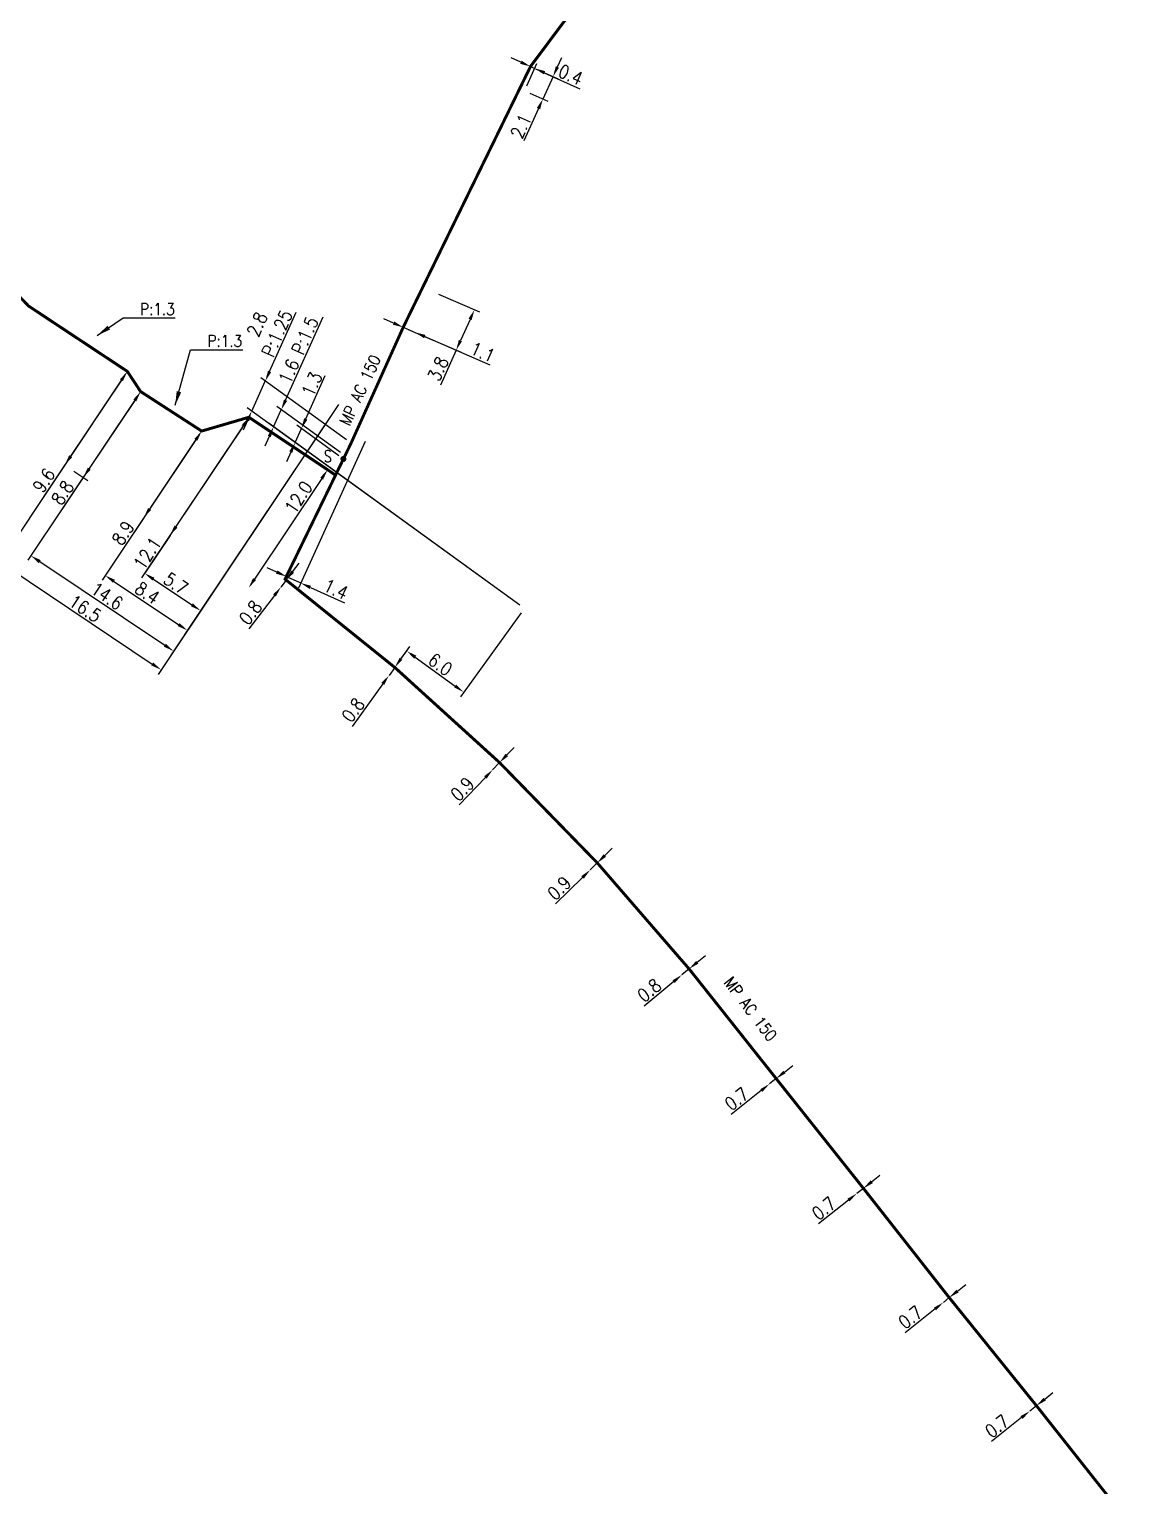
# Model space of a CAD drawing. Header units: millimetres. Extents: x 184000 to 185000, y 128000 to 129000.
# Drawn here: x 184242.6 to 184336.1, y 128758.9 to 128883.2 of the extents above; entities that cross this region are included whole.
import ezdxf
from ezdxf.enums import TextEntityAlignment as Align

# ---------------------------------------------------------------- set-up
doc = ezdxf.new("R2010")
doc.units = ezdxf.units.MM
doc.header["$PDMODE"] = 34
doc.layers.get('0').update_dxf_attribs({"linetype": 'CONTINUOUS'})
doc.layers.get('DEFPOINTS').update_dxf_attribs({"linetype": 'CONTINUOUS'})
doc.layers.add('G_120', color=4, linetype='CONTINUOUS')
doc.layers.add('G_300', color=7, linetype='CONTINUOUS')
doc.styles.add('G_ROMANS', font='ROMANS.SHX', dxfattribs={"width": 0.75})
doc.styles.get("Standard").update_dxf_attribs({"font": 'romans.shx', "width": 0.85})
doc.linetypes.add('G_typB_AP', pattern='A,5,-0.3,["o",Standard,S=1.5,R=0,X=0,Y=-0.5],-1.65', length=6.95)
doc.dimstyles.get("Standard").update_dxf_attribs({"dimtxt": 1.5, "dimasz": 1.2, "dimexe": 0.625, "dimexo": 0.625, "dimgap": 0.25, "dimtad": 1, "dimdec": 1, "dimzin": 0, "dimdsep": 46, "dimtxsty": 'Standard', "dimcen": -0.5, "dimadec": 0, "dimazin": 0, "dimtfac": 1, "dimtdec": 1, "dimtmove": 0, "dimatfit": 3, "dimfxl": 0, "dimtolj": 1, "dimtzin": 0, "dimarcsym": 0})

# ---------------------------------------------------------------- blocks, each defined once
blk = doc.blocks.new('G_300_11')
at = {"color": 0, "linetype": 'Continuous', "const_width": 0.248, "flags": 128}
blk.add_lwpolyline([(-0.13, 0, 1), (0.13, 0, 1)], format="xyb", close=True, dxfattribs=at)
at = {"linetype": 'Continuous', "style": 'G_ROMANS', "width": 0.75}
blk.add_attdef('S', text='', height=1, dxfattribs=at).set_placement((0, 1.35), align=Align.MIDDLE_CENTER)
at = {"color": 0, "linetype": 'Continuous', "width": 0.75, "flags": 3}
for tag, p in [('DEF_LEG', (0, -5)), ('DEF_COUP', (0, -7.5)), ('DEF_TYPE', (0, -10))]:
    blk.add_attdef(tag, text='', height=1.2, dxfattribs=at).set_placement(p, align=Align.MIDDLE)
blk = doc.blocks.new('*D40')
at = {"layer": 'DEFPOINTS', "color": 0, "linetype": 'Continuous', "transparency": 16777216}
for p in [(184306.35, 128793.68), (184305.78, 128793.23), (184305.78, 128793.23)]:
    blk.add_point(p, dxfattribs=at)
at = {"layer": 'G_120', "color": 0, "linetype": 'Continuous', "lineweight": -2, "transparency": 16777216}
for p, q in [((184307.06, 128794.24), (184307.76, 128794.8)), ((184306.35, 128793.68), (184305.78, 128793.23)), ((184305.08, 128792.67), (184302.52, 128790.62))]:
    blk.add_line(p, q, dxfattribs=at)
at = {"layer": 'G_120', "color": 0, "linetype": 'Continuous', "transparency": 16777216}
for points in [[(184306.96, 128794.36), (184307.15, 128794.13), (184306.35, 128793.68)], [(184304.99, 128792.78), (184305.17, 128792.55), (184305.78, 128793.23)]]:
    blk.add_solid(points, dxfattribs=at)
at = {"layer": 'G_120', "color": 0, "linetype": 'Continuous', "transparency": 16777216, "insert": (184302.98, 128791.95), "char_height": 1.125, "attachment_point": 5, "rotation": 38.5533}
blk.add_mtext('\\A1;0.7', dxfattribs=at)
blk = doc.blocks.new('*D41')
at = {"layer": 'DEFPOINTS', "color": 0, "linetype": 'Continuous', "transparency": 16777216}
for p in [(184298.3, 128802.53), (184298.3, 128802.53), (184298.92, 128803.04)]:
    blk.add_point(p, dxfattribs=at)
at = {"layer": 'G_120', "color": 0, "linetype": 'Continuous', "lineweight": -2, "transparency": 16777216}
for p, q in [((184299.62, 128803.61), (184300.31, 128804.18)), ((184297.61, 128801.96), (184295.08, 128799.87)), ((184298.92, 128803.04), (184298.3, 128802.53))]:
    blk.add_line(p, q, dxfattribs=at)
at = {"layer": 'G_120', "color": 0, "linetype": 'Continuous', "transparency": 16777216}
for points in [[(184299.52, 128803.72), (184299.71, 128803.49), (184298.92, 128803.04)], [(184297.51, 128802.07), (184297.7, 128801.84), (184298.3, 128802.53)]]:
    blk.add_solid(points, dxfattribs=at)
at = {"layer": 'G_120', "color": 0, "linetype": 'Continuous', "transparency": 16777216, "insert": (184295.52, 128801.21), "char_height": 1.125, "attachment_point": 5, "rotation": 39.4766}
blk.add_mtext('\\A1;0.8', dxfattribs=at)
blk = doc.blocks.new('*D42')
at = {"layer": 'DEFPOINTS', "color": 0, "linetype": 'Continuous', "transparency": 16777216}
for p in [(184313.22, 128783.88), (184313.22, 128783.88), (184313.79, 128784.32)]:
    blk.add_point(p, dxfattribs=at)
at = {"layer": 'G_120', "color": 0, "linetype": 'Continuous', "lineweight": -2, "transparency": 16777216}
for p, q in [((184314.49, 128784.88), (184315.2, 128785.44)), ((184312.52, 128783.32), (184309.95, 128781.28)), ((184313.79, 128784.32), (184313.22, 128783.88))]:
    blk.add_line(p, q, dxfattribs=at)
at = {"layer": 'G_120', "color": 0, "linetype": 'Continuous', "transparency": 16777216}
for points in [[(184314.4, 128785), (184314.59, 128784.76), (184313.79, 128784.32)], [(184312.42, 128783.43), (184312.61, 128783.2), (184313.22, 128783.88)]]:
    blk.add_solid(points, dxfattribs=at)
at = {"layer": 'G_120', "color": 0, "linetype": 'Continuous', "transparency": 16777216, "insert": (184310.41, 128782.61), "char_height": 1.125, "attachment_point": 5, "rotation": 38.3675}
blk.add_mtext('\\A1;0.7', dxfattribs=at)
blk = doc.blocks.new('*D43')
at = {"layer": 'DEFPOINTS', "color": 0, "linetype": 'Continuous', "transparency": 16777216}
for p in [(184321.11, 128775), (184320.61, 128774.59), (184320.61, 128774.59)]:
    blk.add_point(p, dxfattribs=at)
at = {"layer": 'G_120', "color": 0, "linetype": 'Continuous', "lineweight": -2, "transparency": 16777216}
for p, q in [((184321.82, 128775.56), (184322.52, 128776.12)), ((184321.11, 128775), (184320.61, 128774.59)), ((184319.9, 128774.03), (184317.34, 128771.99))]:
    blk.add_line(p, q, dxfattribs=at)
at = {"layer": 'G_120', "color": 0, "linetype": 'Continuous', "transparency": 16777216}
for points in [[(184321.72, 128775.68), (184321.91, 128775.44), (184321.11, 128775)], [(184319.81, 128774.15), (184319.99, 128773.92), (184320.61, 128774.59)]]:
    blk.add_solid(points, dxfattribs=at)
at = {"layer": 'G_120', "color": 0, "linetype": 'Continuous', "transparency": 16777216, "insert": (184317.8, 128773.32), "char_height": 1.125, "attachment_point": 5, "rotation": 38.53}
blk.add_mtext('\\A1;0.7', dxfattribs=at)
blk = doc.blocks.new('*D44')
at = {"layer": 'DEFPOINTS', "color": 0, "linetype": 'Continuous', "transparency": 16777216}
for p in [(184327.98, 128765.32), (184327.98, 128765.32), (184328.55, 128765.78)]:
    blk.add_point(p, dxfattribs=at)
at = {"layer": 'G_120', "color": 0, "linetype": 'Continuous', "lineweight": -2, "transparency": 16777216}
for p, q in [((184329.26, 128766.34), (184329.96, 128766.9)), ((184327.28, 128764.76), (184324.71, 128762.72)), ((184328.55, 128765.78), (184327.98, 128765.32))]:
    blk.add_line(p, q, dxfattribs=at)
at = {"layer": 'G_120', "color": 0, "linetype": 'Continuous', "transparency": 16777216}
for points in [[(184329.16, 128766.45), (184329.35, 128766.22), (184328.55, 128765.78)], [(184327.18, 128764.88), (184327.37, 128764.64), (184327.98, 128765.32)]]:
    blk.add_solid(points, dxfattribs=at)
at = {"layer": 'G_120', "color": 0, "linetype": 'Continuous', "transparency": 16777216, "insert": (184325.18, 128764.04), "char_height": 1.125, "attachment_point": 5, "rotation": 38.53}
blk.add_mtext('\\A1;0.7', dxfattribs=at)
blk = doc.blocks.new('*D78')
at = {"layer": 'DEFPOINTS', "color": 0, "linetype": 'Continuous', "transparency": 16777216}
for p in [(184269.26, 128851.56), (184261.37, 128850.1), (184257.25, 128833.6)]:
    blk.add_point(p, dxfattribs=at)
at = {"layer": 'G_120', "color": 0, "linetype": 'Continuous', "lineweight": -2, "transparency": 16777216}
for p, q in [((184269, 128851.18), (184256.99, 128833.21)), ((184261.11, 128849.71), (184252.22, 128836.4)), ((184253.22, 128836.28), (184256.5, 128834.1))]:
    blk.add_line(p, q, dxfattribs=at)
at = {"layer": 'G_120', "color": 0, "linetype": 'Continuous', "transparency": 16777216}
for points in [[(184253.31, 128836.41), (184253.14, 128836.16), (184252.48, 128836.79)], [(184256.58, 128834.22), (184256.42, 128833.97), (184257.25, 128833.6)]]:
    blk.add_solid(points, dxfattribs=at)
at = {"layer": 'G_120', "color": 0, "linetype": 'Continuous', "transparency": 16777216, "insert": (184255.14, 128835.91), "char_height": 1.125, "attachment_point": 5, "rotation": 326.2437}
blk.add_mtext('\\A1;5.7', dxfattribs=at)
blk = doc.blocks.new('*D79')
at = {"layer": 'DEFPOINTS', "color": 0, "linetype": 'Continuous', "transparency": 16777216}
for p in [(184252.13, 128852.29), (184269.26, 128851.56), (184254.94, 128830.15)]:
    blk.add_point(p, dxfattribs=at)
at = {"layer": 'G_120', "color": 0, "linetype": 'Continuous', "lineweight": -2, "transparency": 16777216}
for p, q in [((184251.87, 128851.9), (184242.51, 128837.9)), ((184269, 128851.18), (184254.68, 128829.76)), ((184243.52, 128837.79), (184254.2, 128830.65))]:
    blk.add_line(p, q, dxfattribs=at)
at = {"layer": 'G_120', "color": 0, "linetype": 'Continuous', "transparency": 16777216}
for points in [[(184243.61, 128837.91), (184243.44, 128837.66), (184242.77, 128838.29)], [(184254.28, 128830.78), (184254.11, 128830.53), (184254.94, 128830.15)]]:
    blk.add_solid(points, dxfattribs=at)
at = {"layer": 'G_120', "color": 0, "linetype": 'Continuous', "transparency": 16777216, "insert": (184249.26, 128834.85), "char_height": 1.125, "attachment_point": 5, "rotation": 326.2437}
blk.add_mtext('\\A1;14.6', dxfattribs=at)
blk = doc.blocks.new('*D80')
at = {"layer": 'DEFPOINTS', "color": 0, "linetype": 'Continuous', "transparency": 16777216}
for p in [(184269.26, 128851.56), (184257.34, 128848.92), (184256.12, 128831.91)]:
    blk.add_point(p, dxfattribs=at)
at = {"layer": 'G_120', "color": 0, "linetype": 'Continuous', "lineweight": -2, "transparency": 16777216}
for p, q in [((184269, 128851.18), (184255.86, 128831.52)), ((184257.08, 128848.53), (184248.85, 128836.21)), ((184249.85, 128836.1), (184255.37, 128832.41))]:
    blk.add_line(p, q, dxfattribs=at)
at = {"layer": 'G_120', "color": 0, "linetype": 'Continuous', "transparency": 16777216}
for points in [[(184249.94, 128836.23), (184249.77, 128835.98), (184249.11, 128836.6)], [(184255.46, 128832.54), (184255.29, 128832.29), (184256.12, 128831.91)]]:
    blk.add_solid(points, dxfattribs=at)
at = {"layer": 'G_120', "color": 0, "linetype": 'Continuous', "transparency": 16777216, "insert": (184252.69, 128835.11), "char_height": 1.125, "attachment_point": 5, "rotation": 326.2437}
blk.add_mtext('\\A1;8.4', dxfattribs=at)
blk = doc.blocks.new('*D81')
at = {"layer": 'DEFPOINTS', "color": 0, "linetype": 'Continuous', "transparency": 16777216}
for p in [(184251, 128854.01), (184269.26, 128851.56), (184253.88, 128828.55)]:
    blk.add_point(p, dxfattribs=at)
at = {"layer": 'G_120', "color": 0, "linetype": 'Continuous', "lineweight": -2, "transparency": 16777216}
for p, q in [((184250.74, 128853.62), (184239.87, 128837.35)), ((184269, 128851.18), (184253.62, 128828.16)), ((184240.88, 128837.24), (184253.13, 128829.05))]:
    blk.add_line(p, q, dxfattribs=at)
at = {"layer": 'G_120', "color": 0, "linetype": 'Continuous', "transparency": 16777216}
for points in [[(184240.96, 128837.37), (184240.79, 128837.12), (184240.13, 128837.74)], [(184253.21, 128829.18), (184253.04, 128828.93), (184253.88, 128828.55)]]:
    blk.add_solid(points, dxfattribs=at)
at = {"layer": 'G_120', "color": 0, "linetype": 'Continuous', "transparency": 16777216, "insert": (184247.4, 128833.78), "char_height": 1.125, "attachment_point": 5, "rotation": 326.2437}
blk.add_mtext('\\A1;16.5', dxfattribs=at)
blk = doc.blocks.new('*D82')
at = {"layer": 'DEFPOINTS', "color": 0, "linetype": 'Continuous', "transparency": 16777216}
for p in [(184261.37, 128850.1), (184254.64, 128840.02), (184254.64, 128840.02)]:
    blk.add_point(p, dxfattribs=at)
at = {"layer": 'G_120', "color": 0, "linetype": 'Continuous', "lineweight": -2, "transparency": 16777216}
for p, q in [((184260.87, 128849.35), (184255.14, 128840.77)), ((184254.64, 128840.02), (184252.54, 128836.88))]:
    blk.add_line(p, q, dxfattribs=at)
at = {"layer": 'G_120', "color": 0, "linetype": 'Continuous', "transparency": 16777216}
for points in [[(184260.75, 128849.43), (184261, 128849.27), (184261.37, 128850.1)], [(184255.02, 128840.86), (184255.27, 128840.69), (184254.64, 128840.02)]]:
    blk.add_solid(points, dxfattribs=at)
at = {"layer": 'G_120', "color": 0, "linetype": 'Continuous', "transparency": 16777216, "insert": (184252.72, 128838.5), "char_height": 1.125, "attachment_point": 5, "rotation": 56.2437}
blk.add_mtext('\\A1;12.1', dxfattribs=at)
blk = doc.blocks.new('*D83')
at = {"layer": 'DEFPOINTS', "color": 0, "linetype": 'Continuous', "transparency": 16777216}
for p in [(184257.34, 128848.92), (184252.4, 128841.52), (184252.4, 128841.52)]:
    blk.add_point(p, dxfattribs=at)
at = {"layer": 'G_120', "color": 0, "linetype": 'Continuous', "lineweight": -2, "transparency": 16777216}
for p, q in [((184256.84, 128848.18), (184252.9, 128842.27)), ((184252.4, 128841.52), (184250.6, 128838.84))]:
    blk.add_line(p, q, dxfattribs=at)
at = {"layer": 'G_120', "color": 0, "linetype": 'Continuous', "transparency": 16777216}
for points in [[(184256.72, 128848.26), (184256.97, 128848.09), (184257.34, 128848.92)], [(184252.77, 128842.36), (184253.02, 128842.19), (184252.4, 128841.52)]]:
    blk.add_solid(points, dxfattribs=at)
at = {"layer": 'G_120', "color": 0, "linetype": 'Continuous', "transparency": 16777216, "insert": (184250.63, 128840.22), "char_height": 1.125, "attachment_point": 5, "rotation": 56.2437}
blk.add_mtext('\\A1;8.9', dxfattribs=at)
blk = doc.blocks.new('*D84')
at = {"layer": 'DEFPOINTS', "color": 0, "linetype": 'Continuous', "transparency": 16777216}
for p in [(184252.13, 128852.29), (184246.05, 128845.77), (184247.24, 128844.97)]:
    blk.add_point(p, dxfattribs=at)
at = {"layer": 'G_120', "color": 0, "linetype": 'Continuous', "lineweight": -2, "transparency": 16777216}
for p, q in [((184251.63, 128851.54), (184247.74, 128845.72)), ((184246.44, 128845.5), (184247.63, 128844.71)), ((184247.24, 128844.97), (184245.42, 128842.24))]:
    blk.add_line(p, q, dxfattribs=at)
at = {"layer": 'G_120', "color": 0, "linetype": 'Continuous', "transparency": 16777216}
for points in [[(184251.51, 128851.62), (184251.76, 128851.45), (184252.13, 128852.29)], [(184247.62, 128845.8), (184247.87, 128845.63), (184247.24, 128844.97)]]:
    blk.add_solid(points, dxfattribs=at)
at = {"layer": 'G_120', "color": 0, "linetype": 'Continuous', "transparency": 16777216, "insert": (184245.46, 128843.65), "char_height": 1.125, "attachment_point": 5, "rotation": 56.2437}
blk.add_mtext('\\A1;8.8', dxfattribs=at)
blk = doc.blocks.new('*D85')
at = {"layer": 'DEFPOINTS', "color": 0, "linetype": 'Continuous', "transparency": 16777216}
for p in [(184251, 128854.01), (184245.66, 128846.03), (184245.66, 128846.03)]:
    blk.add_point(p, dxfattribs=at)
at = {"layer": 'G_120', "color": 0, "linetype": 'Continuous', "lineweight": -2, "transparency": 16777216}
for p, q in [((184250.5, 128853.26), (184246.16, 128846.77)), ((184245.66, 128846.03), (184243.84, 128843.3))]:
    blk.add_line(p, q, dxfattribs=at)
at = {"layer": 'G_120', "color": 0, "linetype": 'Continuous', "transparency": 16777216}
for points in [[(184250.37, 128853.34), (184250.62, 128853.18), (184251, 128854.01)], [(184246.04, 128846.86), (184246.29, 128846.69), (184245.66, 128846.03)]]:
    blk.add_solid(points, dxfattribs=at)
at = {"layer": 'G_120', "color": 0, "linetype": 'Continuous', "transparency": 16777216, "insert": (184243.88, 128844.71), "char_height": 1.125, "attachment_point": 5, "rotation": 56.2437}
blk.add_mtext('\\A1;9.6', dxfattribs=at)
blk = doc.blocks.new('*D86')
at = {"layer": 'DEFPOINTS', "color": 0, "linetype": 'Continuous', "transparency": 16777216}
for p in [(184268.08, 128845.62), (184261.35, 128835.54), (184261.35, 128835.54)]:
    blk.add_point(p, dxfattribs=at)
at = {"layer": 'G_120', "color": 0, "linetype": 'Continuous', "lineweight": -2, "transparency": 16777216}
blk.add_line((184267.58, 128844.87), (184261.85, 128836.29), dxfattribs=at)
at = {"layer": 'G_120', "color": 0, "linetype": 'Continuous', "transparency": 16777216}
for points in [[(184267.45, 128844.95), (184267.7, 128844.78), (184268.08, 128845.62)], [(184261.72, 128836.38), (184261.97, 128836.21), (184261.35, 128835.54)]]:
    blk.add_solid(points, dxfattribs=at)
at = {"layer": 'G_120', "color": 0, "linetype": 'Continuous', "transparency": 16777216, "insert": (184265.61, 128843.27), "char_height": 1.125, "attachment_point": 5, "rotation": 56.2437}
blk.add_mtext('\\A1;12.0', dxfattribs=at)
blk = doc.blocks.new('*D101')
at = {"layer": 'DEFPOINTS', "color": 0, "linetype": 'Continuous', "transparency": 16777216}
for p in [(184285.39, 128880.02), (184284.89, 128877.94), (184286.44, 128877.24)]:
    blk.add_point(p, dxfattribs=at)
at = {"layer": 'G_120', "color": 0, "linetype": 'Continuous', "lineweight": -2, "transparency": 16777216}
for p, q in [((184287.68, 128879.98), (184288.06, 128880.8)), ((184285.82, 128879.83), (184287.74, 128878.96)), ((184287.31, 128879.16), (184286.44, 128877.24)), ((184285.32, 128877.75), (184286.87, 128877.05)), ((184286.07, 128876.43), (184284.82, 128873.67))]:
    blk.add_line(p, q, dxfattribs=at)
at = {"layer": 'G_120', "color": 0, "linetype": 'Continuous', "transparency": 16777216}
for points in [[(184287.55, 128880.04), (184287.82, 128879.91), (184287.31, 128879.16)], [(184285.93, 128876.49), (184286.21, 128876.36), (184286.44, 128877.24)]]:
    blk.add_solid(points, dxfattribs=at)
at = {"layer": 'G_120', "color": 0, "linetype": 'Continuous', "transparency": 16777216, "insert": (184284.57, 128874.93), "char_height": 1.125, "attachment_point": 5, "rotation": 65.5759}
blk.add_mtext('\\A1;2.1', dxfattribs=at)
blk = doc.blocks.new('*D157')
at = {"layer": 'DEFPOINTS', "color": 0, "linetype": 'Continuous', "transparency": 16777216}
for p in [(184285.39, 128880.02), (184285.75, 128879.86), (184284.89, 128877.94)]:
    blk.add_point(p, dxfattribs=at)
at = {"layer": 'G_120', "color": 0, "linetype": 'Continuous', "lineweight": -2, "transparency": 16777216}
for p, q in [((184284.57, 128880.39), (184283.75, 128880.76)), ((184285.08, 128878.37), (184285.94, 128880.29)), ((184285.39, 128880.02), (184285.75, 128879.86)), ((184286.57, 128879.49), (184289.61, 128878.12))]:
    blk.add_line(p, q, dxfattribs=at)
at = {"layer": 'G_120', "color": 0, "linetype": 'Continuous', "transparency": 16777216}
for points in [[(184284.63, 128880.52), (184284.51, 128880.25), (184285.39, 128880.02)], [(184286.63, 128879.63), (184286.51, 128879.35), (184285.75, 128879.86)]]:
    blk.add_solid(points, dxfattribs=at)
at = {"layer": 'G_120', "color": 0, "linetype": 'Continuous', "transparency": 16777216, "insert": (184288.81, 128879.31), "char_height": 1.125, "attachment_point": 5, "rotation": 335.8152}
blk.add_mtext('\\A1;0.4', dxfattribs=at)
blk = doc.blocks.new('*D158')
at = {"layer": 'DEFPOINTS', "color": 0, "linetype": 'Continuous', "transparency": 16777216}
for p in [(184277.11, 128860.78), (184280.61, 128859.27), (184274.53, 128857.77)]:
    blk.add_point(p, dxfattribs=at)
at = {"layer": 'G_120', "color": 0, "linetype": 'Continuous', "lineweight": -2, "transparency": 16777216}
for p, q in [((184277.54, 128860.59), (184281.04, 128859.08)), ((184280.23, 128858.45), (184279.42, 128856.64)), ((184274.96, 128857.59), (184279.48, 128855.64)), ((184279.05, 128855.82), (184277.7, 128852.83))]:
    blk.add_line(p, q, dxfattribs=at)
at = {"layer": 'G_120', "color": 0, "linetype": 'Continuous', "transparency": 16777216}
for points in [[(184280.1, 128858.51), (184280.37, 128858.39), (184280.61, 128859.27)], [(184279.28, 128856.7), (184279.55, 128856.58), (184279.05, 128855.82)]]:
    blk.add_solid(points, dxfattribs=at)
at = {"layer": 'G_120', "color": 0, "linetype": 'Continuous', "transparency": 16777216, "insert": (184277.5, 128854.23), "char_height": 1.125, "attachment_point": 5, "rotation": 65.6599}
blk.add_mtext('\\A1;3.8', dxfattribs=at)
blk = doc.blocks.new('*D159')
at = {"layer": 'DEFPOINTS', "color": 0, "linetype": 'Continuous', "transparency": 16777216}
for p in [(184263.47, 128849.28), (184269.56, 128846.81), (184284.87, 128833.8)]:
    blk.add_point(p, dxfattribs=at)
at = {"layer": 'G_120', "color": 0, "linetype": 'Continuous', "lineweight": -2, "transparency": 16777216}
for p, q in [((184264.5, 128851.56), (184267.7, 128858.66)), ((184263.47, 128849.28), (184264.13, 128850.74)), ((184269.17, 128847.09), (184263.74, 128851.02)), ((184284.48, 128834.08), (184263.09, 128849.56)), ((184263.11, 128848.46), (184262.74, 128847.64))]:
    blk.add_line(p, q, dxfattribs=at)
at = {"layer": 'G_120', "color": 0, "linetype": 'Continuous', "transparency": 16777216}
for points in [[(184264.36, 128851.62), (184264.64, 128851.5), (184264.13, 128850.74)], [(184262.97, 128848.52), (184263.24, 128848.4), (184263.47, 128849.28)]]:
    blk.add_solid(points, dxfattribs=at)
at = {"layer": 'G_120', "color": 0, "linetype": 'Continuous', "transparency": 16777216, "insert": (184265.6, 128855.83), "char_height": 1.125, "attachment_point": 5, "rotation": 65.7771}
blk.add_mtext('\\A1;1.6 P:1.5', dxfattribs=at)
blk = doc.blocks.new('*D160')
at = {"layer": 'DEFPOINTS', "color": 0, "linetype": 'Continuous', "transparency": 16777216}
for p in [(184274.53, 128857.77), (184275.54, 128857.34), (184275.54, 128857.34)]:
    blk.add_point(p, dxfattribs=at)
at = {"layer": 'G_120', "color": 0, "linetype": 'Continuous', "lineweight": -2, "transparency": 16777216}
for p, q in [((184273.71, 128858.13), (184272.88, 128858.49)), ((184274.53, 128857.77), (184275.54, 128857.34)), ((184276.37, 128856.98), (184281.93, 128854.57))]:
    blk.add_line(p, q, dxfattribs=at)
at = {"layer": 'G_120', "color": 0, "linetype": 'Continuous', "transparency": 16777216}
for points in [[(184273.77, 128858.27), (184273.65, 128857.99), (184274.53, 128857.77)], [(184276.43, 128857.12), (184276.31, 128856.84), (184275.54, 128857.34)]]:
    blk.add_solid(points, dxfattribs=at)
at = {"layer": 'G_120', "color": 0, "linetype": 'Continuous', "transparency": 16777216, "insert": (184281.32, 128855.65), "char_height": 1.125, "attachment_point": 5, "rotation": 336.6058}
blk.add_mtext('\\A1;1.1', dxfattribs=at)
blk = doc.blocks.new('*D161')
at = {"layer": 'DEFPOINTS', "color": 0, "linetype": 'Continuous', "transparency": 16777216}
for p in [(184265.32, 128847.95), (184269.43, 128846.54), (184284.87, 128833.8)]:
    blk.add_point(p, dxfattribs=at)
at = {"layer": 'G_300', "color": 0, "linetype": 'Continuous', "lineweight": -2, "transparency": 16777216}
for p, q in [((184266.22, 128849.96), (184267.88, 128853.65)), ((184269.04, 128846.82), (184265.46, 128849.42)), ((184284.48, 128834.08), (184264.93, 128848.23)), ((184265.32, 128847.95), (184265.85, 128849.14)), ((184264.95, 128847.13), (184264.58, 128846.31))]:
    blk.add_line(p, q, dxfattribs=at)
at = {"layer": 'G_300', "color": 0, "linetype": 'Continuous', "transparency": 16777216}
for points in [[(184266.08, 128850.02), (184266.36, 128849.89), (184265.85, 128849.14)], [(184264.81, 128847.19), (184265.08, 128847.07), (184265.32, 128847.95)]]:
    blk.add_solid(points, dxfattribs=at)
at = {"layer": 'G_300', "color": 0, "linetype": 'Continuous', "transparency": 16777216, "insert": (184266.74, 128852.93), "char_height": 1.125, "attachment_point": 5, "rotation": 65.7771}
blk.add_mtext('\\A1;1.3', dxfattribs=at)
blk = doc.blocks.new('*D162')
at = {"layer": 'DEFPOINTS', "color": 0, "linetype": 'Continuous', "transparency": 16777216}
for p in [(184284.87, 128833.8), (184273.81, 128828.76), (184279.69, 128826.64)]:
    blk.add_point(p, dxfattribs=at)
at = {"layer": 'G_120', "color": 0, "linetype": 'Continuous', "lineweight": -2, "transparency": 16777216}
for p, q in [((184284.59, 128833.42), (184279.42, 128826.26)), ((184274.09, 128829.14), (184275.11, 128830.54)), ((184275.56, 128829.63), (184278.96, 128827.17))]:
    blk.add_line(p, q, dxfattribs=at)
at = {"layer": 'G_120', "color": 0, "linetype": 'Continuous', "transparency": 16777216}
for points in [[(184275.65, 128829.76), (184275.47, 128829.51), (184274.83, 128830.16)], [(184279.05, 128827.29), (184278.87, 128827.05), (184279.69, 128826.64)]]:
    blk.add_solid(points, dxfattribs=at)
at = {"layer": 'G_120', "color": 0, "linetype": 'Continuous', "transparency": 16777216, "insert": (184277.7, 128829.01), "char_height": 1.125, "attachment_point": 5, "rotation": 324.1038}
blk.add_mtext('\\A1;6.0', dxfattribs=at)
blk = doc.blocks.new('*D163')
at = {"layer": 'DEFPOINTS', "color": 0, "linetype": 'Continuous', "transparency": 16777216}
for p in [(184261.61, 128850.63), (184270.08, 128847.88), (184284.87, 128833.8)]:
    blk.add_point(p, dxfattribs=at)
at = {"layer": 'G_120', "color": 0, "linetype": 'Continuous', "lineweight": -2, "transparency": 16777216}
for p, q in [((184263.13, 128854), (184265.41, 128859.07)), ((184261.61, 128850.63), (184262.76, 128853.18)), ((184269.7, 128848.17), (184262.38, 128853.46)), ((184284.48, 128834.08), (184261.23, 128850.91)), ((184261.24, 128849.81), (184260.88, 128848.99))]:
    blk.add_line(p, q, dxfattribs=at)
at = {"layer": 'G_120', "color": 0, "linetype": 'Continuous', "transparency": 16777216}
for points in [[(184263, 128854.07), (184263.27, 128853.94), (184262.76, 128853.18)], [(184261.11, 128849.87), (184261.38, 128849.75), (184261.61, 128850.63)]]:
    blk.add_solid(points, dxfattribs=at)
at = {"layer": 'G_120', "color": 0, "linetype": 'Continuous', "transparency": 16777216, "insert": (184262.92, 128857.64), "char_height": 1.125, "attachment_point": 5, "rotation": 65.7771}
blk.add_mtext('\\A1;2.8\\PP:1.25', dxfattribs=at)
blk = doc.blocks.new('*D164')
at = {"layer": 'DEFPOINTS', "color": 0, "linetype": 'Continuous', "transparency": 16777216}
for p in [(184264.1, 128835.61), (184264.1, 128835.61), (184264.55, 128836.21)]:
    blk.add_point(p, dxfattribs=at)
at = {"layer": 'G_120', "color": 0, "linetype": 'Continuous', "lineweight": -2, "transparency": 16777216}
for p, q in [((184265.1, 128836.92), (184265.65, 128837.64)), ((184264.55, 128836.21), (184264.1, 128835.61)), ((184263.55, 128834.9), (184261.37, 128832.04))]:
    blk.add_line(p, q, dxfattribs=at)
at = {"layer": 'G_120', "color": 0, "linetype": 'Continuous', "transparency": 16777216}
for points in [[(184264.98, 128837.02), (184265.22, 128836.83), (184264.55, 128836.21)], [(184263.43, 128834.99), (184263.67, 128834.81), (184264.1, 128835.61)]]:
    blk.add_solid(points, dxfattribs=at)
at = {"layer": 'G_120', "color": 0, "linetype": 'Continuous', "transparency": 16777216, "insert": (184261.5, 128833.44), "char_height": 1.125, "attachment_point": 5, "rotation": 52.6515}
blk.add_mtext('\\A1;0.8', dxfattribs=at)
blk = doc.blocks.new('*D165')
at = {"layer": 'DEFPOINTS', "color": 0, "linetype": 'Continuous', "transparency": 16777216}
for p in [(184273.32, 128828.08), (184273.32, 128828.08), (184273.81, 128828.76)]:
    blk.add_point(p, dxfattribs=at)
at = {"layer": 'G_120', "color": 0, "linetype": 'Continuous', "lineweight": -2, "transparency": 16777216}
for p, q in [((184274.34, 128829.49), (184274.87, 128830.21)), ((184273.81, 128828.76), (184273.32, 128828.08)), ((184272.79, 128827.35), (184270.17, 128823.73))]:
    blk.add_line(p, q, dxfattribs=at)
at = {"layer": 'G_120', "color": 0, "linetype": 'Continuous', "transparency": 16777216}
for points in [[(184274.22, 128829.57), (184274.46, 128829.4), (184273.81, 128828.76)], [(184272.67, 128827.44), (184272.91, 128827.26), (184273.32, 128828.08)]]:
    blk.add_solid(points, dxfattribs=at)
at = {"layer": 'G_120', "color": 0, "linetype": 'Continuous', "transparency": 16777216, "insert": (184270.26, 128825.13), "char_height": 1.125, "attachment_point": 5, "rotation": 54.1038}
blk.add_mtext('\\A1;0.8', dxfattribs=at)
blk = doc.blocks.new('*D166')
at = {"layer": 'DEFPOINTS', "color": 0, "linetype": 'Continuous', "transparency": 16777216}
for p in [(184271.49, 128848.46), (184264.56, 128836.52), (184265.79, 128835.96)]:
    blk.add_point(p, dxfattribs=at)
at = {"layer": 'G_120', "color": 0, "linetype": 'Continuous', "lineweight": -2, "transparency": 16777216}
for p, q in [((184271.3, 128848.03), (184265.6, 128835.53)), ((184263.74, 128836.89), (184262.93, 128837.26)), ((184264.56, 128836.52), (184265.79, 128835.96)), ((184266.61, 128835.58), (184269.51, 128834.26))]:
    blk.add_line(p, q, dxfattribs=at)
at = {"layer": 'G_120', "color": 0, "linetype": 'Continuous', "transparency": 16777216}
for points in [[(184263.81, 128837.03), (184263.68, 128836.75), (184264.56, 128836.52)], [(184266.67, 128835.72), (184266.55, 128835.45), (184265.79, 128835.96)]]:
    blk.add_solid(points, dxfattribs=at)
at = {"layer": 'G_120', "color": 0, "linetype": 'Continuous', "transparency": 16777216, "insert": (184268.78, 128835.42), "char_height": 1.125, "attachment_point": 5, "rotation": 335.4842}
blk.add_mtext('\\A1;1.4', dxfattribs=at)
blk = doc.blocks.new('*D167')
at = {"layer": 'DEFPOINTS', "color": 0, "linetype": 'Continuous', "transparency": 16777216}
for p in [(184291.09, 128812.08), (184290.48, 128811.48), (184290.48, 128811.48)]:
    blk.add_point(p, dxfattribs=at)
at = {"layer": 'G_120', "color": 0, "linetype": 'Continuous', "lineweight": -2, "transparency": 16777216}
for p, q in [((184291.73, 128812.71), (184292.37, 128813.34)), ((184291.09, 128812.08), (184290.48, 128811.48)), ((184289.84, 128810.85), (184287.53, 128808.59))]:
    blk.add_line(p, q, dxfattribs=at)
at = {"layer": 'G_120', "color": 0, "linetype": 'Continuous', "transparency": 16777216}
for points in [[(184291.62, 128812.82), (184291.83, 128812.6), (184291.09, 128812.08)], [(184289.73, 128810.96), (184289.94, 128810.74), (184290.48, 128811.48)]]:
    blk.add_solid(points, dxfattribs=at)
at = {"layer": 'G_120', "color": 0, "linetype": 'Continuous', "transparency": 16777216, "insert": (184287.84, 128809.94), "char_height": 1.125, "attachment_point": 5, "rotation": 44.4941}
blk.add_mtext('\\A1;0.9', dxfattribs=at)
blk = doc.blocks.new('*D168')
at = {"layer": 'DEFPOINTS', "color": 0, "linetype": 'Continuous', "transparency": 16777216}
for p in [(184282.75, 128820.64), (184282.16, 128820.02), (184282.16, 128820.02)]:
    blk.add_point(p, dxfattribs=at)
at = {"layer": 'G_120', "color": 0, "linetype": 'Continuous', "lineweight": -2, "transparency": 16777216}
for p, q in [((184283.37, 128821.29), (184283.99, 128821.94)), ((184282.75, 128820.64), (184282.16, 128820.02)), ((184281.54, 128819.37), (184279.31, 128817.03))]:
    blk.add_line(p, q, dxfattribs=at)
at = {"layer": 'G_120', "color": 0, "linetype": 'Continuous', "transparency": 16777216}
for points in [[(184283.26, 128821.39), (184283.48, 128821.18), (184282.75, 128820.64)], [(184281.43, 128819.47), (184281.65, 128819.27), (184282.16, 128820.02)]]:
    blk.add_solid(points, dxfattribs=at)
at = {"layer": 'G_120', "color": 0, "linetype": 'Continuous', "transparency": 16777216, "insert": (184279.57, 128818.39), "char_height": 1.125, "attachment_point": 5, "rotation": 46.3204}
blk.add_mtext('\\A1;0.9', dxfattribs=at)

msp = doc.modelspace()

# ---------------------------------------------------------------- linework, layer by layer
at = {"layer": 'G_120', "linetype": 'G_typB_AP', "const_width": 0.25}
for points in [[(184335.97, 128756.4), (184328.55, 128765.78), (184321.11, 128775), (184313.79, 128784.32), (184306.35, 128793.68), (184298.92, 128803.04), (184291.09, 128812.08), (184282.75, 128820.64), (184273.81, 128828.76), (184264.55, 128836.21), (184264.45, 128836.29), (184268.76, 128845.16), (184269.43, 128846.54), (184269.56, 128846.81), (184270.08, 128847.88), (184270.08, 128847.88), (184270.08, 128847.88), (184274.53, 128857.77), (184285.39, 128880.02), (184292.52, 128889.57)], [(184268.76, 128845.16), (184268.08, 128845.62), (184261.37, 128850.1), (184257.34, 128848.92), (184252.13, 128852.29), (184251, 128854.01), (184242.57, 128859.59), (184238.01, 128864.36), (184230.34, 128866.78), (184202.21, 128878.56)]]:
    msp.add_lwpolyline(points, dxfattribs=at)

# ---------------------------------------------------------------- block references
at = {"layer": 'G_300', "ltscale": 0.5}
ref = msp.add_blockref('G_300_11', (184269.43, 128846.54), dxfattribs=dict(at, rotation=80.1891275154398))
ref.add_attrib('S', 'S', dxfattribs={"layer": '0', "linetype": 'Continuous', "height": 1, "style": 'G_ROMANS', "width": 0.75}).set_placement((184268.1, 128846.77), align=Align.MIDDLE_CENTER)

# ---------------------------------------------------------------- texts
at = {"layer": 'G_120', "linetype": 'Continuous', "width": 0.85}
for rotation, p in [(64.9346, (184270.85, 128852.41)), (307.3782, (184304.16, 128799.62))]:
    msp.add_text('MP AC 150', height=1, rotation=rotation, dxfattribs=at).set_placement(p, align=Align.MIDDLE)
at = {"layer": 'G_120', "linetype": 'Continuous', "char_height": 1, "attachment_point": 4}
for insert in [(184252.09, 128859.32), (184257.84, 128856.61)]:
    msp.add_mtext('P:1.3', dxfattribs=dict(at, insert=insert))

# ---------------------------------------------------------------- dimensions: what is measured, and where the dimension line sits
at = {"layer": 'G_120', "linetype": 'Continuous'}
for base, p1, p2, angle, override, picture, middle in [((184286.44, 128877.24), (184285.39, 128880.02), (184284.89, 128877.94), 65.5759, {"dimscale": 0.75}, '*D101', (184285.25, 128874.62)), ((184285.75, 128879.86), (184285.39, 128880.02), (184284.89, 128877.94), 155.8152, {"dimscale": 0.75, "dimatfit": 0}, '*D157', (184288.5, 128878.62)), ((184280.61, 128859.27), (184274.53, 128857.77), (184277.11, 128860.78), 245.6599, {"dimscale": 0.75}, '*D158', (184278.19, 128853.92)), ((184275.54, 128857.34), (184274.53, 128857.77), (184275.54, 128857.34), 156.6058, {"dimscale": 0.75, "dimatfit": 0}, '*D160', (184281.03, 128854.96)), ((184253.88, 128828.55), (184251, 128854.01), (184269.26, 128851.56), 146.2437, {"dimscale": 0.75}, '*D81', (184246.99, 128833.16)), ((184245.66, 128846.03), (184251, 128854.01), (184245.66, 128846.03), 56.2437, {"dimscale": 0.75}, '*D85', (184244.5, 128844.29)), ((184254.94, 128830.15), (184252.13, 128852.29), (184269.26, 128851.56), 146.2437, {"dimscale": 0.75}, '*D79', (184248.84, 128834.23)), ((184247.24, 128844.97), (184252.13, 128852.29), (184246.05, 128845.77), 56.2437, {"dimscale": 0.75}, '*D84', (184246.08, 128843.23)), ((184256.12, 128831.91), (184257.34, 128848.92), (184269.26, 128851.56), 146.2437, {"dimscale": 0.75}, '*D80', (184252.27, 128834.49)), ((184257.25, 128833.6), (184261.37, 128850.1), (184269.26, 128851.56), 146.2437, {"dimscale": 0.75}, '*D78', (184254.72, 128835.28)), ((184254.64, 128840.02), (184261.37, 128850.1), (184254.64, 128840.02), 56.2437, {"dimscale": 0.75}, '*D82', (184253.34, 128838.08)), ((184252.4, 128841.52), (184257.34, 128848.92), (184252.4, 128841.52), 56.2437, {"dimscale": 0.75}, '*D83', (184251.25, 128839.81)), ((184265.79, 128835.96), (184264.56, 128836.52), (184271.49, 128848.46), 155.4842, {"dimscale": 0.75, "dimatfit": 0}, '*D166', (184268.47, 128834.73)), ((184264.1, 128835.61), (184264.55, 128836.21), (184264.1, 128835.61), 52.6515, {"dimscale": 0.75, "dimatfit": 0}, '*D164', (184262.09, 128832.98)), ((184273.32, 128828.08), (184273.81, 128828.76), (184273.32, 128828.08), 54.1038, {"dimscale": 0.75, "dimatfit": 0}, '*D165', (184270.87, 128824.69)), ((184282.16, 128820.02), (184282.75, 128820.64), (184282.16, 128820.02), 46.3204, {"dimscale": 0.75, "dimlfac": 1, "dimlunit": 2, "dimatfit": 0}, '*D168', (184280.11, 128817.88)), ((184290.4792, 128811.4827), (184291.0855, 128812.0784), (184290.4792, 128811.4827), 44.4941, {"dimscale": 0.75, "dimlfac": 1, "dimlunit": 2, "dimatfit": 0}, '*D167', (184288.3631, 128809.4036)), ((184298.3, 128802.53), (184298.92, 128803.04), (184298.3, 128802.53), 39.4766, {"dimscale": 0.75, "dimlfac": 1, "dimlunit": 2, "dimatfit": 0}, '*D41', (184296, 128800.63)), ((184305.78, 128793.23), (184306.35, 128793.68), (184305.78, 128793.23), 38.5533, {"dimscale": 0.75, "dimlfac": 1, "dimlunit": 2, "dimatfit": 0}, '*D40', (184303.45, 128791.37)), ((184313.22, 128783.88), (184313.79, 128784.32), (184313.22, 128783.88), 38.3675, {"dimscale": 0.75, "dimlfac": 1, "dimlunit": 2, "dimatfit": 0}, '*D42', (184310.88, 128782.02)), ((184320.61, 128774.59), (184321.11, 128775), (184320.61, 128774.59), 38.53, {"dimscale": 0.75, "dimlfac": 1, "dimlunit": 2, "dimatfit": 0}, '*D43', (184318.27, 128772.73)), ((184327.98, 128765.32), (184328.55, 128765.78), (184327.98, 128765.32), 38.53, {"dimscale": 0.75, "dimlfac": 1, "dimlunit": 2, "dimatfit": 0}, '*D44', (184325.64, 128763.46))]:
    dim = msp.add_linear_dim(base=base, p1=p1, p2=p2, angle=angle, dimstyle='Standard', override=override, dxfattribs=at)
    dim.commit()
    dim.dimension.update_dxf_attribs({"geometry": picture, "text_midpoint": middle, "dimtype": 160})
for base, p1, p2, angle, text, override, picture, middle in [((184261.61, 128850.63), (184270.08, 128847.88), (184284.87, 128833.8), 65.7771, '2.8\\PP:1.25', {"dimscale": 0.75, "dimatfit": 0}, '*D163', (184264.46, 128856.95)), ((184263.47, 128849.28), (184269.56, 128846.81), (184284.87, 128833.8), 65.7771, '1.6 P:1.5', {"dimscale": 0.75, "dimatfit": 0}, '*D159', (184266.28, 128855.52)), ((184261.35, 128835.54), (184268.08, 128845.62), (184261.35, 128835.54), 56.2437, '12.0', {"dimscale": 0.75}, '*D86', (184266.23, 128842.85))]:
    dim = msp.add_linear_dim(base=base, p1=p1, p2=p2, angle=angle, text=text, dimstyle='Standard', override=override, dxfattribs=at)
    dim.commit()
    dim.dimension.update_dxf_attribs({"geometry": picture, "text_midpoint": middle, "dimtype": 160})
dim = msp.add_linear_dim(base=(184279.69, 128826.64), p1=(184273.81, 128828.76), p2=(184284.87, 128833.8), angle=144.1038, dimstyle='Standard', override={"dimscale": 0.75, "dimatfit": 0}, dxfattribs=at)
dim.commit()
dim.dimension.update_dxf_attribs({"geometry": '*D162', "text_midpoint": (184277.7, 128829.01)})
at = {"layer": 'G_300', "linetype": 'Continuous'}
dim = msp.add_linear_dim(base=(184265.32, 128847.95), p1=(184269.43, 128846.54), p2=(184284.87, 128833.8), angle=65.7771, text='1.3', dimstyle='Standard', override={"dimscale": 0.75, "dimatfit": 0}, dxfattribs=at)
dim.commit()
dim.dimension.update_dxf_attribs({"geometry": '*D161', "text_midpoint": (184267.42, 128852.63), "dimtype": 160})

# ---------------------------------------------------------------- leaders
at = {"layer": 'G_120', "linetype": 'Continuous', "annotation_type": 0, "has_hookline": 1, "hookline_direction": 0, "text_width": 3}
for points in [[(184248.42, 128857.07), (184250.64, 128858.57), (184251.84, 128858.57)], [(184255.08, 128851.12), (184256.39, 128855.86), (184257.59, 128855.86)]]:
    msp.add_leader(points, dimstyle='Standard', dxfattribs=at)

doc.saveas('drawing.dxf')
